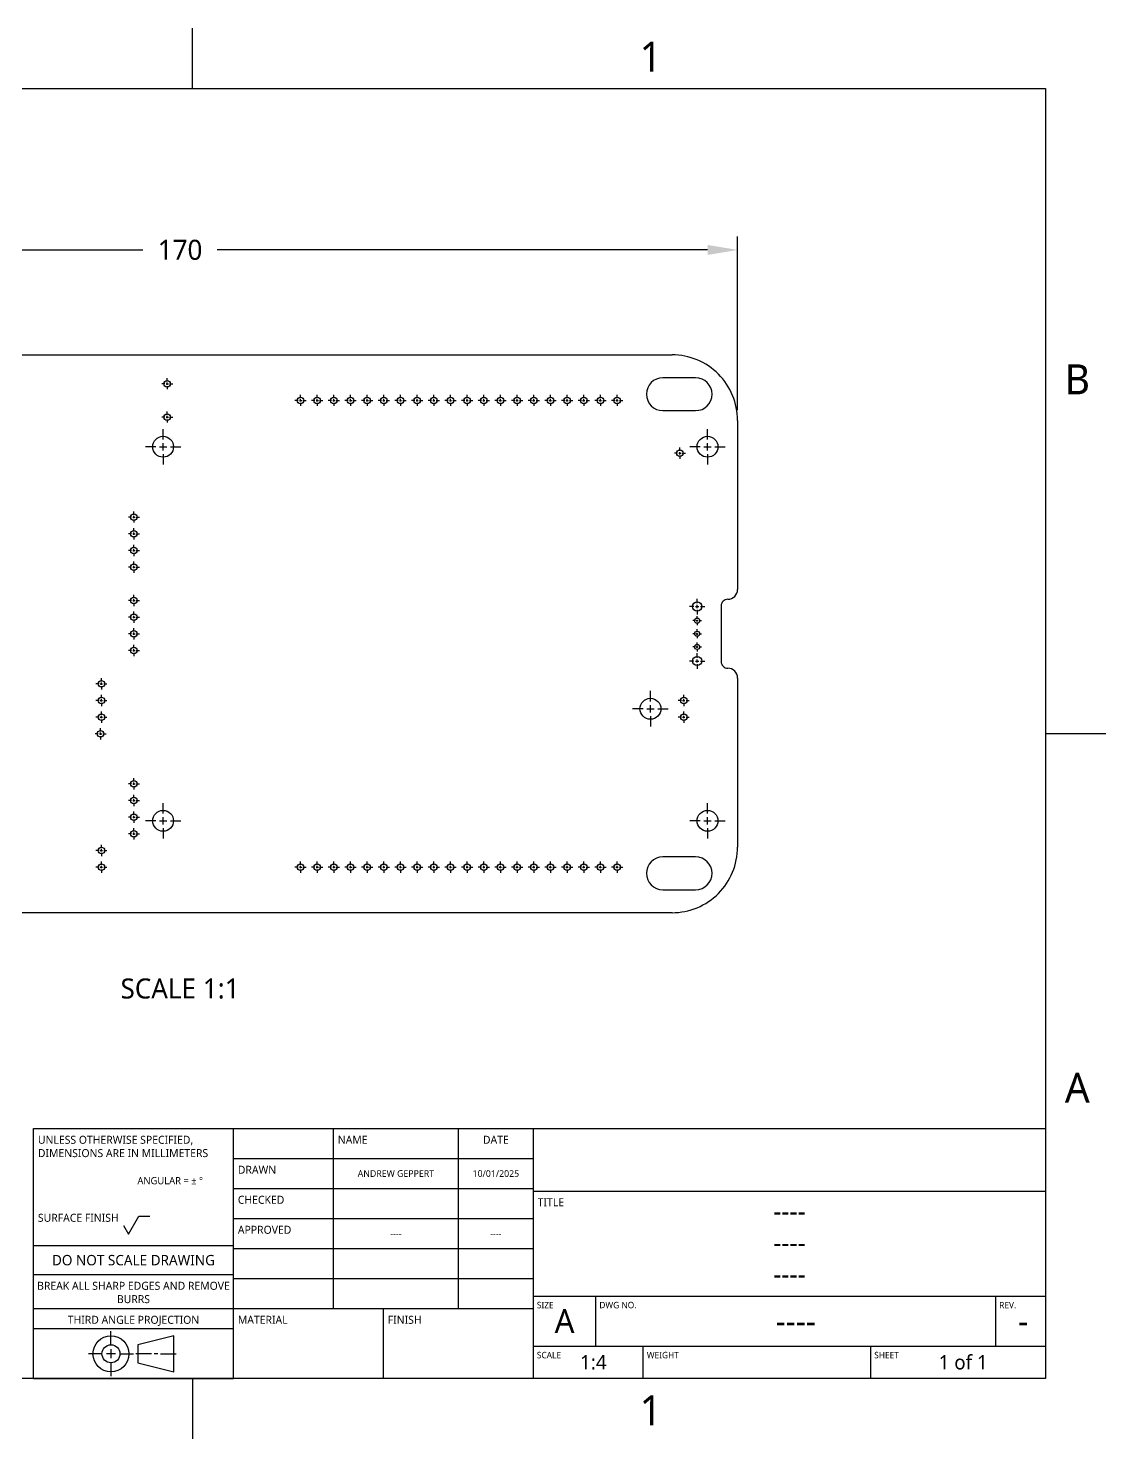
# Model space of a CAD drawing. Extents: x 0 to 11, y 0 to 8.5.
# Drawn here: x 4.53 to 11, y 0.02 to 8.48 of the extents above; entities that cross this region are included whole.
import ezdxf

# ---------------------------------------------------------------- set-up
doc = ezdxf.new("R2010")
doc.units = 0
doc.header["$LTSCALE"] = 0.5
doc.header["$MEASUREMENT"] = 0
doc.header["$PDMODE"] = 33
doc.header["$PDSIZE"] = 0.03937
doc.linetypes.add('CENTER', pattern=[0.72, 0.45, -0.09, 0.09, -0.09])
doc.layers.get('DEFPOINTS').update_dxf_attribs({"linetype": 'CONTINUOUS'})
for name, color, linetype in [('ANNOTATION_TEXT', 7, 'CONTINUOUS'), ('BORDER_FRAME', 7, 'CONTINUOUS'), ('BORDER_ZONES', 7, 'CONTINUOUS'), ('CENTERMARKS', 7, 'CONTINUOUS'), ('TITLE_BLOCK', 7, 'CONTINUOUS'), ('VISIBLE', 7, 'CONTINUOUS')]:
    doc.layers.add(name, color=color, linetype=linetype)
doc.styles.add('ONSHAPE-STANDARD', font='NotoSans-Regular.ttf')
doc.styles.add('ONSHAPE-STANDARD-DIMENSION', font='')
doc.styles.add('ONSHAPE-STANDARD-FIELDS', font='')
doc.styles.add('ONSHAPE-STANDARD-VIEW-LABE', font='NotoSans-Regular.ttf', dxfattribs={"height": 0.12})
doc.styles.get('ONSHAPE-STANDARD-DIMENSION').set_extended_font_data('Noto Sans')
doc.styles.get('ONSHAPE-STANDARD-FIELDS').set_extended_font_data('Noto Sans')
doc.dimstyles.new('ONSHAPE-STANDARD$0', dxfattribs={"dimtxt": 0.12, "dimasz": 0.18, "dimexe": 0.08, "dimexo": 0.0625, "dimgap": 0.09, "dimtad": 0, "dimtih": 1, "dimtoh": 1, "dimlfac": 25.4, "dimzin": 11, "dimtxsty": 'ONSHAPE-STANDARD-DIMENSION', "dimcen": 0.09, "dimclrd": 7, "dimclre": 7, "dimclrt": 7, "dimadec": 1, "dimazin": 3, "dimtfac": 1, "dimtofl": 0, "dimtmove": 0, "dimatfit": 3, "dimtolj": 1, "dimtzin": 11})

# ---------------------------------------------------------------- blocks, each defined once
blk = doc.blocks.new('*D1')
at = {"layer": 'ANNOTATION_TEXT', "color": 7}
for p, q in [((2.0971, 6.1903), (2.0971, 7.2309)), ((8.79, 6.1903), (8.79, 7.2309)), ((2.2771, 7.1509), (5.2211, 7.1509)), ((8.61, 7.1509), (5.666, 7.1509))]:
    blk.add_line(p, q, dxfattribs=at)
for points in [[(2.2771, 7.1809), (2.2771, 7.1209), (2.0971, 7.1509)], [(8.61, 7.1209), (8.61, 7.1809), (8.79, 7.1509)]]:
    blk.add_solid(points, dxfattribs=at)
at = {"layer": 'DEFPOINTS', "color": 0}
for p in [(8.79, 7.1509), (2.0971, 6.1278), (8.79, 6.1278)]:
    blk.add_point(p, dxfattribs=at)
at = {"layer": 'ANNOTATION_TEXT', "color": 7, "insert": (5.4436, 7.1509), "char_height": 0.12, "attachment_point": 5, "style": 'ONSHAPE-STANDARD-DIMENSION'}
blk.add_mtext('\\A1;170', dxfattribs=at)

msp = doc.modelspace()

# ---------------------------------------------------------------- linework, layer by layer
at = {"layer": 'BORDER_FRAME'}
for p, q in [((0.399, 8.12), (10.639, 8.12)), ((10.639, 8.12), (10.639, 0.38)), ((10.639, 0.38), (0.399, 0.38))]:
    msp.add_line(p, q, dxfattribs=at)
at = {"layer": 'BORDER_ZONES'}
for p, q in [((5.519, 8.12), (5.519, 8.481)), ((10.639, 4.25), (11, 4.25)), ((5.519, 0.38), (5.519, 0.019))]:
    msp.add_line(p, q, dxfattribs=at)
at = {"layer": 'CENTERMARKS', "linetype": 'CENTER'}
for p, q in [((5.35301, 6.34825), (5.33332, 6.34825)), ((5.36679, 6.36203), (5.36679, 6.38172)), ((5.38057, 6.34825), (5.40025, 6.34825)), ((5.36679, 6.33448), (5.36679, 6.31479)), ((6.16679, 6.26203), (6.16679, 6.28172)), ((6.26679, 6.26203), (6.26679, 6.28172)), ((6.36679, 6.26203), (6.36679, 6.28172)), ((6.46679, 6.26203), (6.46679, 6.28172)), ((6.56679, 6.26203), (6.56679, 6.28172)), ((6.66679, 6.26203), (6.66679, 6.28172)), ((6.76679, 6.26203), (6.76679, 6.28172)), ((6.86679, 6.26203), (6.86679, 6.28172)), ((6.96679, 6.26203), (6.96679, 6.28172)), ((7.06679, 6.26203), (7.06679, 6.28172)), ((7.16679, 6.26203), (7.16679, 6.28172)), ((7.26679, 6.26203), (7.26679, 6.28172)), ((7.36679, 6.26203), (7.36679, 6.28172)), ((7.46679, 6.26203), (7.46679, 6.28172)), ((7.56679, 6.26203), (7.56679, 6.28172)), ((7.66679, 6.26203), (7.66679, 6.28172)), ((7.76679, 6.26203), (7.76679, 6.28172)), ((7.86679, 6.26203), (7.86679, 6.28172)), ((7.96679, 6.26203), (7.96679, 6.28172)), ((8.06679, 6.26203), (8.06679, 6.28172)), ((5.36679, 6.16203), (5.36679, 6.18172)), ((6.15301, 6.24825), (6.13332, 6.24825)), ((6.16679, 6.23448), (6.16679, 6.21479)), ((6.18057, 6.24825), (6.20025, 6.24825)), ((6.25301, 6.24825), (6.23332, 6.24825)), ((6.26679, 6.23448), (6.26679, 6.21479)), ((6.28057, 6.24825), (6.30025, 6.24825)), ((6.35301, 6.24825), (6.33332, 6.24825)), ((6.36679, 6.23448), (6.36679, 6.21479)), ((6.38057, 6.24825), (6.40025, 6.24825)), ((6.45301, 6.24825), (6.43332, 6.24825)), ((6.46679, 6.23448), (6.46679, 6.21479)), ((6.48057, 6.24825), (6.50025, 6.24825)), ((6.55301, 6.24825), (6.53332, 6.24825)), ((6.56679, 6.23448), (6.56679, 6.21479)), ((6.58057, 6.24825), (6.60025, 6.24825)), ((6.65301, 6.24825), (6.63332, 6.24825)), ((6.66679, 6.23448), (6.66679, 6.21479)), ((6.68057, 6.24825), (6.70025, 6.24825)), ((6.75301, 6.24825), (6.73332, 6.24825)), ((6.76679, 6.23448), (6.76679, 6.21479)), ((6.78057, 6.24825), (6.80025, 6.24825)), ((6.85301, 6.24825), (6.83332, 6.24825)), ((6.86679, 6.23448), (6.86679, 6.21479)), ((6.88057, 6.24825), (6.90025, 6.24825)), ((6.95301, 6.24825), (6.93332, 6.24825)), ((6.96679, 6.23448), (6.96679, 6.21479)), ((6.98057, 6.24825), (7.00025, 6.24825)), ((7.05301, 6.24825), (7.03332, 6.24825)), ((7.06679, 6.23448), (7.06679, 6.21479)), ((7.08057, 6.24825), (7.10025, 6.24825)), ((7.15301, 6.24825), (7.13332, 6.24825)), ((7.16679, 6.23448), (7.16679, 6.21479)), ((7.18057, 6.24825), (7.20025, 6.24825)), ((7.25301, 6.24825), (7.23332, 6.24825)), ((7.26679, 6.23448), (7.26679, 6.21479)), ((7.28057, 6.24825), (7.30025, 6.24825)), ((7.35301, 6.24825), (7.33332, 6.24825)), ((7.36679, 6.23448), (7.36679, 6.21479)), ((7.38057, 6.24825), (7.40025, 6.24825)), ((7.45301, 6.24825), (7.43332, 6.24825)), ((7.46679, 6.23448), (7.46679, 6.21479)), ((7.48057, 6.24825), (7.50025, 6.24825)), ((7.55301, 6.24825), (7.53332, 6.24825)), ((7.56679, 6.23448), (7.56679, 6.21479)), ((7.58057, 6.24825), (7.60025, 6.24825)), ((7.65301, 6.24825), (7.63332, 6.24825)), ((7.66679, 6.23448), (7.66679, 6.21479)), ((7.68057, 6.24825), (7.70025, 6.24825)), ((7.75301, 6.24825), (7.73332, 6.24825)), ((7.76679, 6.23448), (7.76679, 6.21479)), ((7.78057, 6.24825), (7.80025, 6.24825)), ((7.85301, 6.24825), (7.83332, 6.24825)), ((7.86679, 6.23448), (7.86679, 6.21479)), ((7.88057, 6.24825), (7.90025, 6.24825)), ((7.95301, 6.24825), (7.93332, 6.24825)), ((7.96679, 6.23448), (7.96679, 6.21479)), ((7.98057, 6.24825), (8.00025, 6.24825)), ((8.05301, 6.24825), (8.03332, 6.24825)), ((8.06679, 6.23448), (8.06679, 6.21479)), ((8.08057, 6.24825), (8.10025, 6.24825)), ((5.35301, 6.14825), (5.33332, 6.14825)), ((5.36679, 6.13448), (5.36679, 6.11479)), ((5.38057, 6.14825), (5.40025, 6.14825)), ((5.34179, 6.01405), (5.34179, 6.07655)), ((8.60951, 6.01405), (8.60951, 6.07655)), ((5.29804, 5.9703), (5.23554, 5.9703)), ((5.34179, 5.92655), (5.34179, 5.86405)), ((5.38554, 5.9703), (5.44804, 5.9703)), ((8.42998, 5.93133), (8.41029, 5.93133)), ((8.44376, 5.94511), (8.44376, 5.96479)), ((8.45754, 5.93133), (8.47722, 5.93133)), ((8.56576, 5.9703), (8.50326, 5.9703)), ((8.60951, 5.92655), (8.60951, 5.86405)), ((8.65326, 5.9703), (8.71576, 5.9703)), ((8.44376, 5.91755), (8.44376, 5.89786)), ((5.15301, 5.54825), (5.13332, 5.54825)), ((5.16679, 5.56203), (5.16679, 5.58172)), ((5.16679, 5.53448), (5.16679, 5.51479)), ((5.18057, 5.54825), (5.20025, 5.54825)), ((5.15301, 5.44825), (5.13332, 5.44825)), ((5.16679, 5.46203), (5.16679, 5.48172)), ((5.16679, 5.43448), (5.16679, 5.41479)), ((5.18057, 5.44825), (5.20025, 5.44825)), ((5.15301, 5.34825), (5.13332, 5.34825)), ((5.16679, 5.36203), (5.16679, 5.38172)), ((5.16679, 5.33448), (5.16679, 5.31479)), ((5.18057, 5.34825), (5.20025, 5.34825)), ((5.15301, 5.24825), (5.13332, 5.24825)), ((5.16679, 5.26203), (5.16679, 5.28172)), ((5.18057, 5.24825), (5.20025, 5.24825)), ((5.16679, 5.23448), (5.16679, 5.21479)), ((5.16679, 5.06203), (5.16679, 5.08172)), ((5.15301, 5.04825), (5.13332, 5.04825)), ((5.16679, 5.03448), (5.16679, 5.01479)), ((5.18057, 5.04825), (5.20025, 5.04825)), ((8.52813, 5.01164), (8.50057, 5.01164)), ((8.54742, 5.03093), (8.54742, 5.05849)), ((8.56671, 5.01164), (8.59427, 5.01164)), ((5.15301, 4.94825), (5.13332, 4.94825)), ((5.16679, 4.96203), (5.16679, 4.98172)), ((5.16679, 4.93448), (5.16679, 4.91479)), ((5.18057, 4.94825), (5.20025, 4.94825)), ((8.5364, 4.92699), (8.52065, 4.92699)), ((8.54742, 4.99235), (8.54742, 4.96479)), ((8.54742, 4.93802), (8.54742, 4.95377)), ((8.54742, 4.91597), (8.54742, 4.90022)), ((8.55844, 4.92699), (8.57419, 4.92699)), ((5.15301, 4.84825), (5.13332, 4.84825)), ((5.16679, 4.86203), (5.16679, 4.88172)), ((5.16679, 4.83448), (5.16679, 4.81479)), ((5.18057, 4.84825), (5.20025, 4.84825)), ((8.5364, 4.84825), (8.52065, 4.84825)), ((8.54742, 4.85928), (8.54742, 4.87503)), ((8.54742, 4.83723), (8.54742, 4.82148)), ((8.55844, 4.84825), (8.57419, 4.84825)), ((5.15301, 4.74825), (5.13332, 4.74825)), ((5.16679, 4.76203), (5.16679, 4.78172)), ((5.18057, 4.74825), (5.20025, 4.74825)), ((8.5364, 4.76951), (8.52065, 4.76951)), ((8.54742, 4.78054), (8.54742, 4.79629)), ((8.54742, 4.75849), (8.54742, 4.74274)), ((8.55844, 4.76951), (8.57419, 4.76951)), ((5.16679, 4.73448), (5.16679, 4.71479)), ((8.52813, 4.68487), (8.50057, 4.68487)), ((8.54742, 4.70416), (8.54742, 4.73172)), ((8.54742, 4.66558), (8.54742, 4.63802)), ((8.56671, 4.68487), (8.59427, 4.68487)), ((4.97134, 4.56203), (4.97134, 4.58172)), ((4.95756, 4.54825), (4.93788, 4.54825)), ((4.97134, 4.53448), (4.97134, 4.51479)), ((4.98512, 4.54825), (5.00481, 4.54825)), ((8.26679, 4.44235), (8.26679, 4.50534)), ((4.95756, 4.44825), (4.93788, 4.44825)), ((4.97134, 4.46203), (4.97134, 4.48172)), ((4.97134, 4.43448), (4.97134, 4.41479)), ((4.98512, 4.44825), (5.00481, 4.44825)), ((8.45301, 4.44825), (8.43332, 4.44825)), ((8.46679, 4.46203), (8.46679, 4.48172)), ((8.46679, 4.43448), (8.46679, 4.41479)), ((8.48057, 4.44825), (8.50025, 4.44825)), ((4.95756, 4.34825), (4.93788, 4.34825)), ((4.97134, 4.36203), (4.97134, 4.38172)), ((4.97134, 4.33448), (4.97134, 4.31479)), ((4.98512, 4.34825), (5.00481, 4.34825)), ((8.22269, 4.39825), (8.1597, 4.39825)), ((8.26679, 4.35416), (8.26679, 4.29117)), ((8.31088, 4.39825), (8.37388, 4.39825)), ((8.45301, 4.34825), (8.43332, 4.34825)), ((8.46679, 4.36203), (8.46679, 4.38172)), ((8.46679, 4.33448), (8.46679, 4.31479)), ((8.48057, 4.34825), (8.50025, 4.34825)), ((4.95301, 4.24825), (4.93332, 4.24825)), ((4.96679, 4.26203), (4.96679, 4.28172)), ((4.96679, 4.23448), (4.96679, 4.21479)), ((4.98057, 4.24825), (5.00025, 4.24825)), ((5.16679, 3.96203), (5.16679, 3.98172)), ((5.15301, 3.94825), (5.13332, 3.94825)), ((5.16679, 3.93448), (5.16679, 3.91479)), ((5.18057, 3.94825), (5.20025, 3.94825)), ((5.15301, 3.84825), (5.13332, 3.84825)), ((5.16679, 3.86203), (5.16679, 3.88172)), ((5.16679, 3.83448), (5.16679, 3.81479)), ((5.18057, 3.84825), (5.20025, 3.84825)), ((5.34179, 3.76996), (5.34179, 3.83246)), ((8.60951, 3.76996), (8.60951, 3.83246)), ((5.15301, 3.74825), (5.13332, 3.74825)), ((5.16679, 3.76203), (5.16679, 3.78172)), ((5.16679, 3.73448), (5.16679, 3.71479)), ((5.18057, 3.74825), (5.20025, 3.74825)), ((5.29804, 3.72621), (5.23554, 3.72621)), ((5.38554, 3.72621), (5.44804, 3.72621)), ((8.56576, 3.72621), (8.50326, 3.72621)), ((8.65326, 3.72621), (8.71576, 3.72621)), ((5.15301, 3.64825), (5.13332, 3.64825)), ((5.16679, 3.66203), (5.16679, 3.68172)), ((5.18057, 3.64825), (5.20025, 3.64825)), ((5.34179, 3.68246), (5.34179, 3.61996)), ((8.60951, 3.68246), (8.60951, 3.61996)), ((4.97134, 3.56203), (4.97134, 3.58172)), ((5.16679, 3.63448), (5.16679, 3.61479)), ((4.95756, 3.54825), (4.93788, 3.54825)), ((4.97134, 3.53448), (4.97134, 3.51479)), ((4.97134, 3.46203), (4.97134, 3.48172)), ((4.98512, 3.54825), (5.00481, 3.54825)), ((6.16679, 3.46203), (6.16679, 3.48172)), ((6.26679, 3.46203), (6.26679, 3.48172)), ((6.36679, 3.46203), (6.36679, 3.48172)), ((6.46679, 3.46203), (6.46679, 3.48172)), ((6.56679, 3.46203), (6.56679, 3.48172)), ((6.66679, 3.46203), (6.66679, 3.48172)), ((6.76679, 3.46203), (6.76679, 3.48172)), ((6.86679, 3.46203), (6.86679, 3.48172)), ((6.96679, 3.46203), (6.96679, 3.48172)), ((7.06679, 3.46203), (7.06679, 3.48172)), ((7.16679, 3.46203), (7.16679, 3.48172)), ((7.26679, 3.46203), (7.26679, 3.48172)), ((7.36679, 3.46203), (7.36679, 3.48172)), ((7.46679, 3.46203), (7.46679, 3.48172)), ((7.56679, 3.46203), (7.56679, 3.48172)), ((7.66679, 3.46203), (7.66679, 3.48172)), ((7.76679, 3.46203), (7.76679, 3.48172)), ((7.86679, 3.46203), (7.86679, 3.48172)), ((7.96679, 3.46203), (7.96679, 3.48172)), ((8.06679, 3.46203), (8.06679, 3.48172)), ((4.95756, 3.44825), (4.93788, 3.44825)), ((4.97134, 3.43448), (4.97134, 3.41479)), ((4.98512, 3.44825), (5.00481, 3.44825)), ((6.15301, 3.44825), (6.13332, 3.44825)), ((6.16679, 3.43448), (6.16679, 3.41479)), ((6.18057, 3.44825), (6.20025, 3.44825)), ((6.25301, 3.44825), (6.23332, 3.44825)), ((6.26679, 3.43448), (6.26679, 3.41479)), ((6.28057, 3.44825), (6.30025, 3.44825)), ((6.35301, 3.44825), (6.33332, 3.44825)), ((6.36679, 3.43448), (6.36679, 3.41479)), ((6.38057, 3.44825), (6.40025, 3.44825)), ((6.45301, 3.44825), (6.43332, 3.44825)), ((6.46679, 3.43448), (6.46679, 3.41479)), ((6.48057, 3.44825), (6.50025, 3.44825)), ((6.55301, 3.44825), (6.53332, 3.44825)), ((6.56679, 3.43448), (6.56679, 3.41479)), ((6.58057, 3.44825), (6.60025, 3.44825)), ((6.65301, 3.44825), (6.63332, 3.44825)), ((6.66679, 3.43448), (6.66679, 3.41479)), ((6.68057, 3.44825), (6.70025, 3.44825)), ((6.75301, 3.44825), (6.73332, 3.44825)), ((6.76679, 3.43448), (6.76679, 3.41479)), ((6.78057, 3.44825), (6.80025, 3.44825)), ((6.85301, 3.44825), (6.83332, 3.44825)), ((6.86679, 3.43448), (6.86679, 3.41479)), ((6.88057, 3.44825), (6.90025, 3.44825)), ((6.95301, 3.44825), (6.93332, 3.44825)), ((6.96679, 3.43448), (6.96679, 3.41479)), ((6.98057, 3.44825), (7.00025, 3.44825)), ((7.05301, 3.44825), (7.03332, 3.44825)), ((7.06679, 3.43448), (7.06679, 3.41479)), ((7.08057, 3.44825), (7.10025, 3.44825)), ((7.15301, 3.44825), (7.13332, 3.44825)), ((7.16679, 3.43448), (7.16679, 3.41479)), ((7.18057, 3.44825), (7.20025, 3.44825)), ((7.25301, 3.44825), (7.23332, 3.44825)), ((7.26679, 3.43448), (7.26679, 3.41479)), ((7.28057, 3.44825), (7.30025, 3.44825)), ((7.35301, 3.44825), (7.33332, 3.44825)), ((7.36679, 3.43448), (7.36679, 3.41479)), ((7.38057, 3.44825), (7.40025, 3.44825)), ((7.45301, 3.44825), (7.43332, 3.44825)), ((7.46679, 3.43448), (7.46679, 3.41479)), ((7.48057, 3.44825), (7.50025, 3.44825)), ((7.55301, 3.44825), (7.53332, 3.44825)), ((7.56679, 3.43448), (7.56679, 3.41479)), ((7.58057, 3.44825), (7.60025, 3.44825)), ((7.65301, 3.44825), (7.63332, 3.44825)), ((7.66679, 3.43448), (7.66679, 3.41479)), ((7.68057, 3.44825), (7.70025, 3.44825)), ((7.75301, 3.44825), (7.73332, 3.44825)), ((7.76679, 3.43448), (7.76679, 3.41479)), ((7.78057, 3.44825), (7.80025, 3.44825)), ((7.85301, 3.44825), (7.83332, 3.44825)), ((7.86679, 3.43448), (7.86679, 3.41479)), ((7.88057, 3.44825), (7.90025, 3.44825)), ((7.95301, 3.44825), (7.93332, 3.44825)), ((7.96679, 3.43448), (7.96679, 3.41479)), ((7.98057, 3.44825), (8.00025, 3.44825)), ((8.05301, 3.44825), (8.03332, 3.44825)), ((8.06679, 3.43448), (8.06679, 3.41479)), ((8.08057, 3.44825), (8.10025, 3.44825))]:
    msp.add_line(p, q, dxfattribs=at)
at = {"layer": 'CENTERMARKS', "linetype": 'CONTINUOUS'}
for p, q in [((5.3599, 6.34825), (5.37368, 6.34825)), ((5.36679, 6.34136), (5.36679, 6.35514)), ((6.1599, 6.24825), (6.17368, 6.24825)), ((6.16679, 6.24136), (6.16679, 6.25514)), ((6.2599, 6.24825), (6.27368, 6.24825)), ((6.26679, 6.24136), (6.26679, 6.25514)), ((6.3599, 6.24825), (6.37368, 6.24825)), ((6.36679, 6.24136), (6.36679, 6.25514)), ((6.4599, 6.24825), (6.47368, 6.24825)), ((6.46679, 6.24136), (6.46679, 6.25514)), ((6.5599, 6.24825), (6.57368, 6.24825)), ((6.56679, 6.24136), (6.56679, 6.25514)), ((6.6599, 6.24825), (6.67368, 6.24825)), ((6.66679, 6.24136), (6.66679, 6.25514)), ((6.7599, 6.24825), (6.77368, 6.24825)), ((6.76679, 6.24136), (6.76679, 6.25514)), ((6.8599, 6.24825), (6.87368, 6.24825)), ((6.86679, 6.24136), (6.86679, 6.25514)), ((6.9599, 6.24825), (6.97368, 6.24825)), ((6.96679, 6.24136), (6.96679, 6.25514)), ((7.0599, 6.24825), (7.07368, 6.24825)), ((7.06679, 6.24136), (7.06679, 6.25514)), ((7.1599, 6.24825), (7.17368, 6.24825)), ((7.16679, 6.24136), (7.16679, 6.25514)), ((7.2599, 6.24825), (7.27368, 6.24825)), ((7.26679, 6.24136), (7.26679, 6.25514)), ((7.3599, 6.24825), (7.37368, 6.24825)), ((7.36679, 6.24136), (7.36679, 6.25514)), ((7.4599, 6.24825), (7.47368, 6.24825)), ((7.46679, 6.24136), (7.46679, 6.25514)), ((7.5599, 6.24825), (7.57368, 6.24825)), ((7.56679, 6.24136), (7.56679, 6.25514)), ((7.6599, 6.24825), (7.67368, 6.24825)), ((7.66679, 6.24136), (7.66679, 6.25514)), ((7.7599, 6.24825), (7.77368, 6.24825)), ((7.76679, 6.24136), (7.76679, 6.25514)), ((7.8599, 6.24825), (7.87368, 6.24825)), ((7.86679, 6.24136), (7.86679, 6.25514)), ((7.9599, 6.24825), (7.97368, 6.24825)), ((7.96679, 6.24136), (7.96679, 6.25514)), ((8.0599, 6.24825), (8.07368, 6.24825)), ((8.06679, 6.24136), (8.06679, 6.25514)), ((5.3599, 6.14825), (5.37368, 6.14825)), ((5.36679, 6.14136), (5.36679, 6.15514)), ((5.31991, 5.9703), (5.36366, 5.9703)), ((5.34179, 5.94843), (5.34179, 5.99218)), ((8.43687, 5.93133), (8.45065, 5.93133)), ((8.44376, 5.92444), (8.44376, 5.93822)), ((8.58763, 5.9703), (8.63138, 5.9703)), ((8.60951, 5.94843), (8.60951, 5.99218)), ((5.1599, 5.54825), (5.17368, 5.54825)), ((5.16679, 5.54136), (5.16679, 5.55514)), ((5.1599, 5.44825), (5.17368, 5.44825)), ((5.16679, 5.44136), (5.16679, 5.45514)), ((5.1599, 5.34825), (5.17368, 5.34825)), ((5.16679, 5.34136), (5.16679, 5.35514)), ((5.1599, 5.24825), (5.17368, 5.24825)), ((5.16679, 5.24136), (5.16679, 5.25514)), ((5.1599, 5.04825), (5.17368, 5.04825)), ((5.16679, 5.04136), (5.16679, 5.05514)), ((8.53777, 5.01164), (8.55706, 5.01164)), ((8.54742, 5.00199), (8.54742, 5.02129)), ((5.1599, 4.94825), (5.17368, 4.94825)), ((5.16679, 4.94136), (5.16679, 4.95514)), ((8.54191, 4.92699), (8.55293, 4.92699)), ((8.54742, 4.92148), (8.54742, 4.93251)), ((5.1599, 4.84825), (5.17368, 4.84825)), ((5.16679, 4.84136), (5.16679, 4.85514)), ((8.54191, 4.84825), (8.55293, 4.84825)), ((8.54742, 4.84274), (8.54742, 4.85377)), ((5.1599, 4.74825), (5.17368, 4.74825)), ((5.16679, 4.74136), (5.16679, 4.75514)), ((8.54191, 4.76951), (8.55293, 4.76951)), ((8.54742, 4.764), (8.54742, 4.77503)), ((8.53777, 4.68487), (8.55706, 4.68487)), ((8.54742, 4.67522), (8.54742, 4.69451)), ((4.96445, 4.54825), (4.97823, 4.54825)), ((4.97134, 4.54136), (4.97134, 4.55514)), ((4.96445, 4.44825), (4.97823, 4.44825)), ((4.97134, 4.44136), (4.97134, 4.45514)), ((8.26679, 4.37621), (8.26679, 4.4203)), ((8.4599, 4.44825), (8.47368, 4.44825)), ((8.46679, 4.44136), (8.46679, 4.45514)), ((4.96445, 4.34825), (4.97823, 4.34825)), ((4.97134, 4.34136), (4.97134, 4.35514)), ((8.24474, 4.39825), (8.28884, 4.39825)), ((8.4599, 4.34825), (8.47368, 4.34825)), ((8.46679, 4.34136), (8.46679, 4.35514)), ((4.9599, 4.24825), (4.97368, 4.24825)), ((4.96679, 4.24136), (4.96679, 4.25514)), ((5.1599, 3.94825), (5.17368, 3.94825)), ((5.16679, 3.94136), (5.16679, 3.95514)), ((5.1599, 3.84825), (5.17368, 3.84825)), ((5.16679, 3.84136), (5.16679, 3.85514)), ((5.1599, 3.74825), (5.17368, 3.74825)), ((5.16679, 3.74136), (5.16679, 3.75514)), ((5.31991, 3.72621), (5.36366, 3.72621)), ((5.34179, 3.70433), (5.34179, 3.74808)), ((8.58763, 3.72621), (8.63138, 3.72621)), ((8.60951, 3.70433), (8.60951, 3.74808)), ((5.1599, 3.64825), (5.17368, 3.64825)), ((5.16679, 3.64136), (5.16679, 3.65514)), ((4.97134, 3.54136), (4.97134, 3.55514)), ((4.96445, 3.54825), (4.97823, 3.54825)), ((4.96445, 3.44825), (4.97823, 3.44825)), ((4.97134, 3.44136), (4.97134, 3.45514)), ((6.1599, 3.44825), (6.17368, 3.44825)), ((6.16679, 3.44136), (6.16679, 3.45514)), ((6.2599, 3.44825), (6.27368, 3.44825)), ((6.26679, 3.44136), (6.26679, 3.45514)), ((6.3599, 3.44825), (6.37368, 3.44825)), ((6.36679, 3.44136), (6.36679, 3.45514)), ((6.4599, 3.44825), (6.47368, 3.44825)), ((6.46679, 3.44136), (6.46679, 3.45514)), ((6.5599, 3.44825), (6.57368, 3.44825)), ((6.56679, 3.44136), (6.56679, 3.45514)), ((6.6599, 3.44825), (6.67368, 3.44825)), ((6.66679, 3.44136), (6.66679, 3.45514)), ((6.7599, 3.44825), (6.77368, 3.44825)), ((6.76679, 3.44136), (6.76679, 3.45514)), ((6.8599, 3.44825), (6.87368, 3.44825)), ((6.86679, 3.44136), (6.86679, 3.45514)), ((6.9599, 3.44825), (6.97368, 3.44825)), ((6.96679, 3.44136), (6.96679, 3.45514)), ((7.0599, 3.44825), (7.07368, 3.44825)), ((7.06679, 3.44136), (7.06679, 3.45514)), ((7.1599, 3.44825), (7.17368, 3.44825)), ((7.16679, 3.44136), (7.16679, 3.45514)), ((7.2599, 3.44825), (7.27368, 3.44825)), ((7.26679, 3.44136), (7.26679, 3.45514)), ((7.3599, 3.44825), (7.37368, 3.44825)), ((7.36679, 3.44136), (7.36679, 3.45514)), ((7.4599, 3.44825), (7.47368, 3.44825)), ((7.46679, 3.44136), (7.46679, 3.45514)), ((7.5599, 3.44825), (7.57368, 3.44825)), ((7.56679, 3.44136), (7.56679, 3.45514)), ((7.6599, 3.44825), (7.67368, 3.44825)), ((7.66679, 3.44136), (7.66679, 3.45514)), ((7.7599, 3.44825), (7.77368, 3.44825)), ((7.76679, 3.44136), (7.76679, 3.45514)), ((7.8599, 3.44825), (7.87368, 3.44825)), ((7.86679, 3.44136), (7.86679, 3.45514)), ((7.9599, 3.44825), (7.97368, 3.44825)), ((7.96679, 3.44136), (7.96679, 3.45514)), ((8.0599, 3.44825), (8.07368, 3.44825)), ((8.06679, 3.44136), (8.06679, 3.45514))]:
    msp.add_line(p, q, dxfattribs=at)
at = {"layer": 'TITLE_BLOCK'}
for p, q in [((4.564, 0.38), (4.564, 1.88)), ((4.564, 1.88), (5.764, 1.88)), ((5.764, 0.38), (5.764, 1.88)), ((5.764, 1.88), (7.564, 1.88)), ((6.364, 0.8), (6.364, 1.88)), ((7.114, 0.8), (7.114, 1.88)), ((7.564, 0.38), (7.564, 1.88)), ((7.564, 1.88), (10.639, 1.88)), ((5.764, 1.7), (7.564, 1.7)), ((5.764, 1.52), (7.564, 1.52)), ((7.564, 1.505), (10.639, 1.505)), ((5.134, 1.24604), (5.197, 1.35516)), ((5.197, 1.35516), (5.263, 1.35516)), ((5.104, 1.298), (5.134, 1.24604)), ((5.764, 1.34), (7.564, 1.34)), ((4.564, 1.178), (5.764, 1.178)), ((5.764, 1.16), (7.564, 1.16)), ((4.564, 1.004), (5.764, 1.004)), ((5.764, 0.98), (7.564, 0.98)), ((7.564, 0.875), (10.639, 0.875)), ((7.939, 0.575), (7.939, 0.875)), ((10.339, 0.575), (10.339, 0.875)), ((4.564, 0.8), (5.764, 0.8)), ((5.764, 0.8), (7.564, 0.8)), ((6.664, 0.38), (6.664, 0.8)), ((4.564, 0.68), (5.764, 0.68)), ((5.029, 0.5828), (5.029, 0.6638)), ((5.407, 0.6368), (5.191, 0.5828)), ((5.407, 0.4208), (5.407, 0.6368)), ((4.975, 0.5288), (4.894, 0.5288)), ((5.056, 0.5288), (5.002, 0.5288)), ((5.029, 0.5558), (5.029, 0.5018)), ((5.083, 0.5288), (5.164, 0.5288)), ((5.272, 0.5288), (5.1775, 0.5288)), ((5.191, 0.5828), (5.191, 0.4748)), ((5.3098, 0.5288), (5.2882, 0.5288)), ((5.326, 0.5288), (5.4205, 0.5288)), ((7.564, 0.575), (10.639, 0.575)), ((8.224, 0.38), (8.224, 0.575)), ((9.589, 0.38), (9.589, 0.575)), ((5.029, 0.4748), (5.029, 0.3938)), ((5.191, 0.4748), (5.407, 0.4208)), ((4.564, 0.38), (5.764, 0.38))]:
    msp.add_line(p, q, dxfattribs=at)
for radius in [0.108, 0.054]:
    msp.add_circle((5.029, 0.5288), radius, dxfattribs=at)
at = {"layer": 'VISIBLE'}
for p, q in [((2.49081, 6.52148), (8.39632, 6.52148)), ((8.53805, 6.38369), (8.3412, 6.38369)), ((8.3412, 6.18684), (8.53805, 6.18684)), ((8.79002, 6.12778), (8.79002, 5.11425)), ((8.69159, 5.01583), (8.69159, 4.68118)), ((8.79002, 4.58276), (8.79002, 3.56873)), ((8.53805, 3.50967), (8.3412, 3.50967)), ((8.3412, 3.31282), (8.53805, 3.31282)), ((8.39632, 3.17503), (2.49081, 3.17503))]:
    msp.add_line(p, q, dxfattribs=at)
for centre, radius in [((5.36679, 6.34825), 0.01969), ((6.16679, 6.24825), 0.01969), ((6.26679, 6.24825), 0.01969), ((6.36679, 6.24825), 0.01969), ((6.46679, 6.24825), 0.01969), ((6.56679, 6.24825), 0.01969), ((6.66679, 6.24825), 0.01969), ((6.76679, 6.24825), 0.01969), ((6.86679, 6.24825), 0.01969), ((6.96679, 6.24825), 0.01969), ((7.06679, 6.24825), 0.01969), ((7.16679, 6.24825), 0.01969), ((7.26679, 6.24825), 0.01969), ((7.36679, 6.24825), 0.01969), ((7.46679, 6.24825), 0.01969), ((7.56679, 6.24825), 0.01969), ((7.66679, 6.24825), 0.01969), ((7.76679, 6.24825), 0.01969), ((7.86679, 6.24825), 0.01969), ((7.96679, 6.24825), 0.01969), ((8.06679, 6.24825), 0.01969), ((5.36679, 6.14825), 0.01969), ((5.34179, 5.9703), 0.0625), ((8.60951, 5.9703), 0.0625), ((8.44376, 5.93133), 0.01969), ((5.16679, 5.54825), 0.01969), ((5.16679, 5.44825), 0.01969), ((5.16679, 5.34825), 0.01969), ((5.16679, 5.24825), 0.01969), ((5.16679, 5.04825), 0.01969), ((8.54742, 5.01164), 0.02756), ((5.16679, 4.94825), 0.01969), ((8.54742, 4.92699), 0.01575), ((5.16679, 4.84825), 0.01969), ((8.54742, 4.84825), 0.01575), ((5.16679, 4.74825), 0.01969), ((8.54742, 4.76951), 0.01575), ((8.54742, 4.68487), 0.02756), ((4.97134, 4.54825), 0.01969), ((4.97134, 4.44825), 0.01969), ((8.26679, 4.39825), 0.06299), ((8.46679, 4.44825), 0.01969), ((4.97134, 4.34825), 0.01969), ((8.46679, 4.34825), 0.01969), ((4.96679, 4.24825), 0.01969), ((5.16679, 3.94825), 0.01969), ((5.16679, 3.84825), 0.01969), ((5.16679, 3.74825), 0.01969), ((5.34179, 3.72621), 0.0625), ((8.60951, 3.72621), 0.0625), ((5.16679, 3.64825), 0.01969), ((4.97134, 3.54825), 0.01969), ((4.97134, 3.44825), 0.01969), ((6.16679, 3.44825), 0.01969), ((6.26679, 3.44825), 0.01969), ((6.36679, 3.44825), 0.01969), ((6.46679, 3.44825), 0.01969), ((6.56679, 3.44825), 0.01969), ((6.66679, 3.44825), 0.01969), ((6.76679, 3.44825), 0.01969), ((6.86679, 3.44825), 0.01969), ((6.96679, 3.44825), 0.01969), ((7.06679, 3.44825), 0.01969), ((7.16679, 3.44825), 0.01969), ((7.26679, 3.44825), 0.01969), ((7.36679, 3.44825), 0.01969), ((7.46679, 3.44825), 0.01969), ((7.56679, 3.44825), 0.01969), ((7.66679, 3.44825), 0.01969), ((7.76679, 3.44825), 0.01969), ((7.86679, 3.44825), 0.01969), ((7.96679, 3.44825), 0.01969), ((8.06679, 3.44825), 0.01969)]:
    msp.add_circle(centre, radius, dxfattribs=at)
for centre, radius, start, end in [((8.39632, 6.12778), 0.3937, 359.999999, 90.000004), ((8.3412, 6.28526), 0.09843, 90, 270), ((8.53805, 6.28526), 0.09843, 270, 90), ((8.73096, 5.11425), 0.05906, 270.000022, 359.999993), ((8.73096, 5.01583), 0.03937, 89.999957, 180.000043), ((8.73096, 4.68118), 0.03937, 179.999957, 270.000043), ((8.73096, 4.58276), 0.05906, 0.000022, 89.999978), ((8.39632, 3.56873), 0.3937, 269.999996, 0.000004), ((8.3412, 3.41125), 0.09843, 90, 270), ((8.53805, 3.41125), 0.09843, 270, 90)]:
    msp.add_arc(centre, radius, start, end, dxfattribs=at)

# ---------------------------------------------------------------- texts
at = {"layer": 'ANNOTATION_TEXT', "color": 7, "insert": (5.44356, 2.78038), "char_height": 0.12, "attachment_point": 2, "style": 'ONSHAPE-STANDARD-VIEW-LABE'}
msp.add_mtext('SCALE 1:1', dxfattribs=at)
at = {"layer": 'BORDER_ZONES', "char_height": 0.18, "attachment_point": 5, "style": 'ONSHAPE-STANDARD'}
for s, insert in [('1', (8.269, 8.31)), ('B', (10.829, 6.375)), ('A', (10.829, 2.125)), ('1', (8.269, 0.19))]:
    msp.add_mtext(s, dxfattribs=dict(at, insert=insert))
at = {"layer": 'TITLE_BLOCK'}
for s, insert, char_height, width, attachment_point, style in [('UNLESS OTHERWISE SPECIFIED, DIMENSIONS ARE IN MILLIMETERS', (4.5904, 1.8368), 0.048, 1.176, 1, 'ONSHAPE-STANDARD'), ('NAME', (6.3904, 1.8368), 0.048, 0.735, 1, 'ONSHAPE-STANDARD'), ('DATE', (7.339, 1.8368), 0.048, 0.441, 2, 'ONSHAPE-STANDARD'), ('DRAWN', (5.7904, 1.6568), 0.048, 0.588, 1, 'ONSHAPE-STANDARD'), ('ANDREW GEPPERT', (6.739, 1.61), 0.04032, 0.75, 5, 'ONSHAPE-STANDARD-FIELDS'), ('10/01/2025', (7.339, 1.61), 0.04032, 0.45, 5, 'ONSHAPE-STANDARD-FIELDS'), ('^JANGULAR = ± °^J', (5.18776, 1.66112), 0.0432, 0.588, 1, 'ONSHAPE-STANDARD'), ('CHECKED', (5.7904, 1.4768), 0.048, 0.588, 1, 'ONSHAPE-STANDARD'), ('TITLE', (7.5904, 1.4618), 0.048, 0.3675, 1, 'ONSHAPE-STANDARD'), ('SURFACE FINISH', (4.5904, 1.3688), 0.048, 0.588, 1, 'ONSHAPE-STANDARD'), ('----', (9.1015, 1.385), 0.1152, 2.775, 5, 'ONSHAPE-STANDARD-FIELDS'), ('APPROVED', (5.7904, 1.2968), 0.048, 0.588, 1, 'ONSHAPE-STANDARD'), ('----', (6.739, 1.25), 0.04032, 0.75, 5, 'ONSHAPE-STANDARD-FIELDS'), ('----', (7.339, 1.25), 0.04032, 0.45, 5, 'ONSHAPE-STANDARD-FIELDS'), ('----', (9.1015, 1.196), 0.1152, 2.775, 5, 'ONSHAPE-STANDARD-FIELDS'), ('DO NOT SCALE DRAWING', (5.164, 1.12184), 0.0624, 1.176, 2, 'ONSHAPE-STANDARD'), ('BREAK ALL SHARP EDGES AND REMOVE BURRS', (5.164, 0.9608), 0.048, 1.176, 2, 'ONSHAPE-STANDARD'), ('----', (9.1015, 1.007), 0.1152, 2.775, 5, 'ONSHAPE-STANDARD-FIELDS'), ('SIZE', (7.58512, 0.84044), 0.0384, 0.3675, 1, 'ONSHAPE-STANDARD'), ('A', (7.7515, 0.725), 0.144, 0.375, 5, 'ONSHAPE-STANDARD-FIELDS'), ('DWG NO.', (7.96012, 0.84044), 0.0384, 2.352, 1, 'ONSHAPE-STANDARD'), ('REV.', (10.36012, 0.84044), 0.0384, 0.294, 1, 'ONSHAPE-STANDARD'), ('THIRD ANGLE PROJECTION', (5.164, 0.7568), 0.048, 1.176, 2, 'ONSHAPE-STANDARD'), ('MATERIAL', (5.7904, 0.7568), 0.048, 0.882, 1, 'ONSHAPE-STANDARD'), ('FINISH', (6.6904, 0.7568), 0.048, 0.882, 1, 'ONSHAPE-STANDARD'), ('----', (9.139, 0.725), 0.144, 2.4, 5, 'ONSHAPE-STANDARD-FIELDS'), ('-', (10.504, 0.725), 0.144, 0.27, 5, 'ONSHAPE-STANDARD-FIELDS'), ('SCALE', (7.58512, 0.54044), 0.0384, 0.6468, 1, 'ONSHAPE-STANDARD'), ('1:4', (7.924, 0.4775), 0.0864, 0.6, 5, 'ONSHAPE-STANDARD-FIELDS'), ('WEIGHT', (8.24512, 0.54044), 0.0384, 1.3377, 1, 'ONSHAPE-STANDARD'), ('SHEET', (9.61012, 0.54044), 0.0384, 1.029, 1, 'ONSHAPE-STANDARD'), ('1 of 1', (10.144, 0.4775), 0.0864, 0.99, 5, 'ONSHAPE-STANDARD-FIELDS')]:
    msp.add_mtext(s, dxfattribs=dict(at, insert=insert, char_height=char_height, width=width, attachment_point=attachment_point, style=style))

# ---------------------------------------------------------------- dimensions: what is measured, and where the dimension line sits
at = {"layer": 'ANNOTATION_TEXT'}
dim = msp.add_linear_dim(base=(8.79002, 7.15093), p1=(2.0971, 6.12778, 0.00787), p2=(8.79002, 6.12778, 0.00787), dimstyle='ONSHAPE-STANDARD$0', override={"dimlfac": 25.4, "dimpost": ''}, dxfattribs=at)
dim.commit()
dim.dimension.update_dxf_attribs({"geometry": '*D1', "text_midpoint": (5.44356, 7.15093), "dimtype": 160})

doc.saveas('drawing.dxf')
